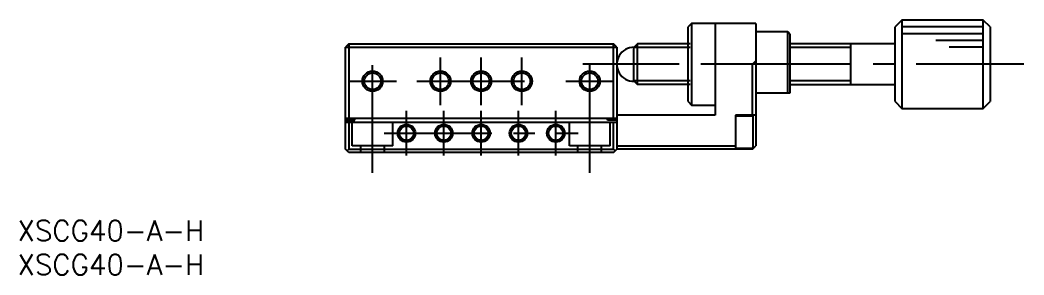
# Model space of a CAD drawing. Extents: x 0 to 320, y -8 to 166.
# Drawn here: x 0.4 to 148.3, y -8 to 29.5 of the extents above; entities that cross this region are included whole.
import ezdxf

# ---------------------------------------------------------------- set-up
doc = ezdxf.new("R2010")
doc.units = 0
doc.header["$LTSCALE"] = 0.5
doc.linetypes.add('CENTER', pattern=[50.8, 31.75, -6.35, 6.35, -6.35])
doc.linetypes.add('DASHED', pattern=[19.05, 12.7, -6.35])
for name, color, linetype in [('MSM_CENTER', 1, 'CENTER'), ('MSM_CONTINUOUS', 7, 'CONTINUOUS'), ('MSM_DASHED', 4, 'DASHED'), ('MSM_NARROW', 5, 'CONTINUOUS'), ('MSM_PART_NUMBER', 7, 'CONTINUOUS')]:
    doc.layers.add(name, color=color, linetype=linetype)
doc.styles.get("Standard").update_dxf_attribs({"font": 'txt.shx', "height": 3, "bigfont": 'bigfont.shx'})

# ---------------------------------------------------------------- blocks, each defined once
blk = doc.blocks.new('*U2')
at = {"layer": 'MSM_PART_NUMBER'}
blk.add_text('XSCG40-A-H', height=3, dxfattribs=at).set_placement((0, -3))
blk = doc.blocks.new('*U3')
at = {"layer": 'MSM_PART_NUMBER'}
blk.add_text('XSCG40-A-H', height=3, dxfattribs=at).set_placement((0, -8))

msp = doc.modelspace()

# ---------------------------------------------------------------- linework, layer by layer
at = {"layer": 'MSM_CENTER'}
for p, q in [((52.344929, 7), (52.344929, 23.999999)), ((62.344929, 17.000001), (62.344929, 23.999999)), ((68.344929, 17.000001), (68.344929, 23.999999)), ((74.344927, 17.000001), (74.344927, 23.999999)), ((84.344929, 7), (84.344929, 23.999999)), ((148.344929, 23), (83.344929, 23)), ((48.84493, 20.5), (55.844928, 20.5)), ((58.84493, 20.5), (77.844926, 20.5)), ((80.84493, 20.5), (87.844928, 20.5)), ((57.344929, 9.55), (57.344929, 16.15)), ((62.844928, 9.55), (62.844928, 16.15)), ((68.344929, 9.55), (68.344929, 16.15)), ((73.84493, 9.55), (73.84493, 16.15)), ((79.34493, 9.55), (79.34493, 16.15)), ((54.044929, 12.85), (82.64493, 12.85))]:
    msp.add_line(p, q, dxfattribs=at)
at = {"layer": 'MSM_CONTINUOUS'}
for p, q in [((99.344929, 29), (98.844929, 28.5)), ((98.844929, 17.5), (98.844929, 28.5)), ((99.344929, 29), (99.344929, 17)), ((108.844929, 29), (99.344929, 29)), ((102.844929, 29), (102.844929, 15.5)), ((108.844929, 29), (108.844929, 11)), ((130.344929, 29.5), (129.344929, 28.5)), ((129.344929, 17.5), (129.344929, 28.5)), ((130.344929, 29.5), (130.344929, 16.5)), ((142.344929, 29.5), (130.344929, 29.5)), ((142.344929, 16.5), (142.344929, 29.5)), ((143.344929, 28.5), (142.344929, 29.5)), ((143.344929, 28.5), (143.344929, 17.5)), ((113.544929, 27.75), (108.844929, 27.75)), ((113.544929, 18.75), (113.544929, 27.75)), ((113.844929, 27.45), (113.544929, 27.75)), ((113.844929, 27.45), (113.844929, 18.75)), ((48.844929, 26), (48.344929, 25.5)), ((48.344929, 25.5), (88.344929, 25.5)), ((48.344929, 10.5), (48.344929, 25.5)), ((48.844929, 26), (48.844929, 15)), ((48.844929, 26), (87.844929, 26)), ((87.844929, 15), (87.844929, 26)), ((88.344929, 25.5), (87.844929, 26)), ((88.344929, 25.5), (88.344929, 10.5)), ((91.386429, 26), (90.844929, 25.4585)), ((90.844929, 20.5415), (90.844929, 25.4585)), ((91.386429, 20), (91.386429, 26)), ((99.144929, 26), (91.386429, 26)), ((129.344929, 26), (113.844929, 26)), ((122.844929, 19.999995), (122.844929, 26.000005)), ((108.344929, 23), (102.844929, 23)), ((108.344929, 23), (108.844929, 23.5)), ((108.344929, 15.5), (108.344929, 23)), ((90.844929, 20.5415), (91.386429, 20)), ((99.144929, 20), (91.386429, 20)), ((113.844929, 20), (129.344929, 20)), ((113.844929, 18.75), (108.844929, 18.75)), ((98.844929, 17.5), (99.344929, 17)), ((99.344929, 17), (102.844929, 17)), ((129.344929, 17.5), (130.344929, 16.5)), ((130.344929, 16.5), (142.344929, 16.5)), ((142.344929, 16.5), (143.344929, 17.5)), ((88.344929, 15), (48.344929, 15)), ((49.744929, 14.75), (49.744929, 15)), ((86.944929, 14.75), (86.944929, 15)), ((102.844929, 15.5), (88.344929, 15.5)), ((108.844929, 15.5), (105.844929, 15.5)), ((105.844929, 15.5), (105.844929, 10.5)), ((108.444929, 15.35), (105.844929, 15.35)), ((108.444929, 10.65), (108.444929, 15.35)), ((48.344929, 14.75), (49.744929, 14.75)), ((48.344929, 14.5), (88.344929, 14.5)), ((48.844929, 14.5), (48.844929, 10.5)), ((88.344929, 14.75), (86.944929, 14.75)), ((87.844929, 10.5), (87.844929, 14.5)), ((48.844929, 10), (48.344929, 10.5)), ((48.844929, 10.5), (48.594929, 10.25)), ((48.844929, 10.5), (87.844929, 10.5)), ((88.094929, 10.25), (87.844929, 10.5)), ((87.844929, 10), (88.344929, 10.5)), ((88.344929, 11), (105.844929, 11)), ((108.344929, 10.5), (88.344929, 10.5)), ((105.844929, 10.65), (108.444929, 10.65)), ((108.344929, 10.5), (108.844929, 11)), ((87.844929, 10), (48.844929, 10))]:
    msp.add_line(p, q, dxfattribs=at)
for centre, radius in [((52.344929, 20.5), 1.2295), ((62.344929, 20.5), 1.2295), ((68.344929, 20.5), 1.2295), ((74.344927, 20.5), 1.2295), ((84.344929, 20.5), 1.2295), ((57.344929, 12.85), 1.0565), ((62.844928, 12.85), 1.0565), ((68.344929, 12.85), 1.0565), ((73.84493, 12.85), 1.0565), ((79.34493, 12.85), 1.0565)]:
    msp.add_circle(centre, radius, dxfattribs=at)
msp.add_arc((90.844929, 23), 2.5, 89.05661378, 270.94337613, dxfattribs=at)
at = {"layer": 'MSM_DASHED'}
for p, q in [((49.344929, 11), (49.344929, 14.5)), ((55.344929, 11), (55.344929, 14.5)), ((81.344929, 11), (81.344929, 14.5)), ((87.344929, 11), (87.344929, 14.5)), ((55.344929, 11), (49.344929, 11)), ((50.594929, 10), (50.594929, 11)), ((54.094929, 10), (54.094929, 11)), ((87.344929, 11), (81.344929, 11)), ((82.594929, 10), (82.594929, 11)), ((86.094929, 10), (86.094929, 11))]:
    msp.add_line(p, q, dxfattribs=at)
at = {"layer": 'MSM_NARROW'}
for p, q in [((142.344929, 28.5), (130.344929, 28.5)), ((142.344929, 27.5), (130.344929, 27.5)), ((99.144929, 25.4585), (90.844929, 25.4585)), ((122.844929, 25.4585), (113.844929, 25.4585)), ((142.344929, 26.5), (135.344929, 26.5)), ((142.344929, 25.5), (137.344929, 25.5)), ((99.144929, 20.5415), (90.844929, 20.5415)), ((122.844929, 20.5415), (113.844929, 20.5415))]:
    msp.add_line(p, q, dxfattribs=at)
for centre, radius in [((52.344929, 20.5), 1.5), ((62.344929, 20.5), 1.5), ((68.344929, 20.5), 1.5), ((74.344927, 20.5), 1.5), ((84.344929, 20.5), 1.5), ((57.344929, 12.85), 1.3), ((62.844928, 12.85), 1.3), ((68.344929, 12.85), 1.3), ((73.84493, 12.85), 1.3), ((79.34493, 12.85), 1.3)]:
    msp.add_circle(centre, radius, dxfattribs=at)

# ---------------------------------------------------------------- block references
at = {"layer": 'MSM_CONTINUOUS'}
for name in ['*U2', '*U3']:
    msp.add_blockref(name, (0, 0), dxfattribs=at)

doc.saveas('drawing.dxf')
